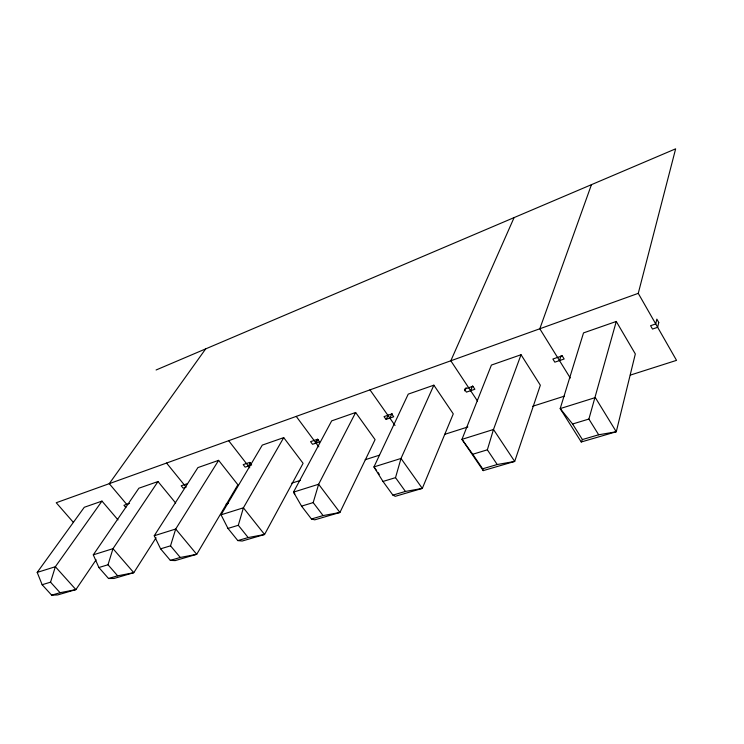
<?xml version="1.0" encoding="UTF-8"?>
<svg xmlns="http://www.w3.org/2000/svg" width="744" height="744" viewBox="0 0 744 744"><rect width="100%" height="100%" fill="white"/><g stroke="black" fill="none" stroke-linecap="round" stroke-linejoin="round"><path stroke-width="1.12" d="M630.345 375.097L676.529 360.356L638.259 293.35L675.645 148.828L156.091 369.991M616.274 321.464L588.895 419.058L598.669 434.784L616.274 431.752L635.33 353.949L616.274 321.464L583.519 332.903L560.195 408.596L581.25 441.983L616.274 431.752L595.321 397.584L560.195 408.596L572.601 423.996L582.394 439.555L581.25 441.983M376.613 470.599L373.953 466.925L401.007 458.453L422.304 488.408L405.434 491.44L395.52 477.648L401.007 458.453L433.864 385.178L453.273 413.878L422.304 488.408L395.259 496.313L392.897 495.113L382.983 481.452L373.953 466.925L408.242 394.125L433.864 385.178M221.061 514.82L243.4 507.817L264.566 534.49L248.161 537.559L238.312 525.283L243.4 507.817L283.724 437.621L303.096 463.317L264.566 534.49L242.181 541.028L237.81 540.59L227.971 528.417L221.061 514.82L262.288 445.107L283.724 437.621M294.875 493.914L293.499 492.128L318.637 484.251L339.924 512.476L323.091 515.583L313.187 502.6L318.637 484.251L355.651 412.492L375.078 439.62L339.924 512.476L314.749 519.833L311.448 518.996L301.553 506.125L293.499 492.128L331.675 420.872L355.651 412.492M483.219 470.617L482.633 468.804L472.738 454.249L461.968 439.36L493.486 429.483L514.69 461.429L497.224 464.526L487.348 449.822L493.486 429.483L521.042 354.73L540.339 385.215L514.69 461.429L483.219 470.617L461.968 439.36L491.412 365.072L521.042 354.73M160.592 548.83L170.525 545.826L175.705 529.021L218.634 460.35L237.894 484.781L196.714 554.308L175.184 560.604L170.339 560.371L160.592 548.83L154.24 535.745L197.913 467.595L218.634 460.35M157.998 481.535L138.877 488.213L93.288 554.838L98.887 567.523L108.01 564.761L112.995 548.663L157.998 481.535L175.64 503M101.984 501.103L84.277 507.278L37.2 572.406L42.148 584.719L50.546 582.18L55.354 566.723L101.984 501.103L117.989 519.879M559.479 360.58L561.032 355.799M591.452 184.67L539.809 328.774L570.276 378.026M470.636 390.693L472.552 385.997M464.777 390.87L466.107 387.671M514.095 217.592L450.817 360.784L477.499 401.053M389.837 418.091L392.051 413.469M386.22 419.356L388.228 415.18M316.042 443.099L318.004 439.472M315.038 443.508L317.251 439.425M248.384 466.042L250.486 462.48M156.063 537.773L133.79 572.694L113.999 578.469L108.531 578.497L98.887 567.523M96.115 559.814L75.897 589.601L57.651 594.93L51.671 595.172L42.148 584.719M205.679 348.88L109.266 483.665L126.713 504.358M638.259 293.35L56.237 502.739L73.489 522.511M129.475 503.409L123.95 505.297L125.866 507.566M187.172 483.74L181.201 485.776L183.136 488.157L186.121 487.143L166.563 463.047M226.074 504.125L228.268 503.418M291.722 483.172L300.455 480.382M365.174 459.727L379.496 455.161M444.633 434.366L467.864 426.954M532.685 406.271L564.436 396.134M37.2 572.406L55.354 566.723L75.897 589.601L60.087 592.708L51.671 595.172M93.288 554.838L112.995 548.663L133.79 572.694L117.664 575.819L108.531 578.497M154.24 535.745L175.705 529.021L196.714 554.308L180.281 557.461L170.339 560.371M227.971 528.417L238.312 525.283M301.553 506.125L313.187 502.6M382.983 481.452L395.52 477.648M472.738 454.249L487.348 449.822M572.601 423.996L588.895 419.058M237.81 540.59L248.161 537.559M311.448 518.996L323.091 515.583M392.897 495.113L405.434 491.44M482.633 468.804L497.224 464.526M582.394 439.555L598.669 434.784M50.546 582.18L60.087 592.708M108.01 564.761L117.664 575.819M170.525 545.826L180.281 557.461M228.678 440.699L249.761 467.809M296.233 416.398L318.813 446.837M377.952 472.44L379.282 474.272M369.982 389.865L395.018 425.438M658.747 322.45L657.649 327.304L652.497 329.053L650.572 325.705L655.734 323.947L656.84 319.111L658.747 322.45M249.677 462.424L243.195 464.628L245.148 467.139L251.63 464.935L249.677 462.424M317.623 439.248L310.564 441.657L312.526 444.298L319.585 441.899L317.623 439.248M391.744 413.98L384.025 416.603L385.987 419.393L393.706 416.779L391.744 413.98M472.914 386.294L464.451 389.177L466.414 392.125L474.877 389.261L472.914 386.294M562.213 355.837L552.885 359.027L554.829 362.161L564.157 358.999L562.213 355.837"/></g></svg>
